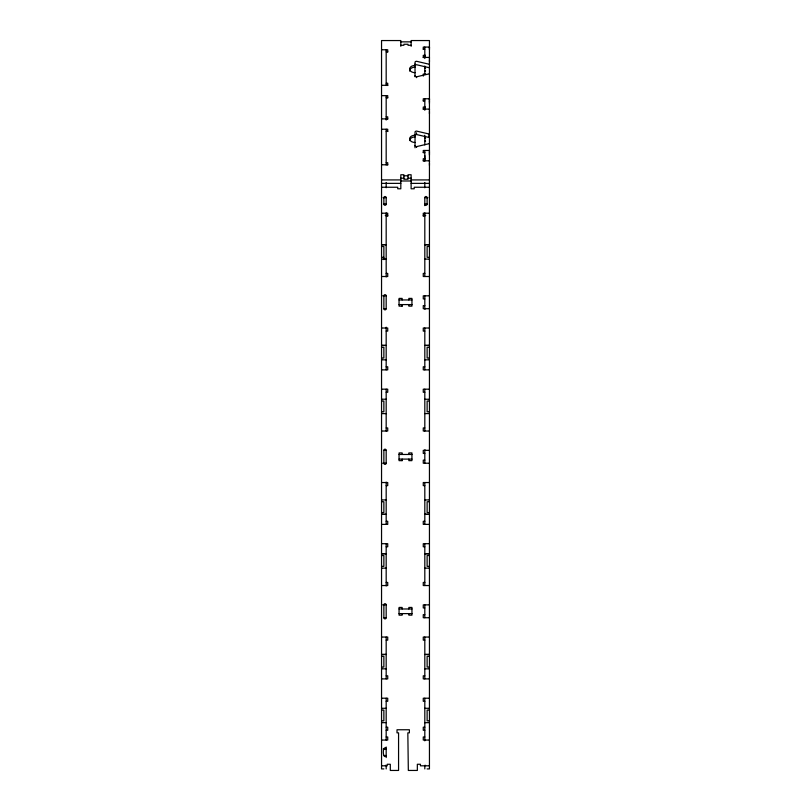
<?xml version="1.0" encoding="UTF-8"?>
<svg xmlns="http://www.w3.org/2000/svg" width="811" height="811" viewBox="0 0 811 811"><rect width="100%" height="100%" fill="white"/><g stroke="black" fill="none" stroke-linecap="round" stroke-linejoin="round"><path stroke-width="1.22" d="M424.812 160.801L424.812 155.631M424.812 109.1L424.812 106.515M424.812 57.409L424.812 54.824M429.445 113.692L429.445 111.401M429.445 110.245L429.445 109.1L423.261 109.1M429.445 103.352L429.445 101.061M429.445 99.905L429.445 98.76L423.261 98.76L423.261 101.061M429.445 62.001L429.445 59.7M429.445 58.554L429.445 57.409L423.261 57.409M429.445 48.214L429.445 47.068L423.261 47.068L423.261 49.359M429.445 165.393L429.445 163.092M429.445 161.947L429.445 160.801L423.261 160.801M429.445 155.053L429.445 152.752M429.445 153.046L429.445 150.461L423.261 150.461L423.261 152.752M429.445 101.345L429.445 98.76M429.445 49.653L429.445 47.068M415.019 147.795L415.05 131.95A1.541 1.034 0 0 1 416.57 131.098L428.999 134.008A1.541 1.034 0 0 0 429.445 134.058M386.178 755.7C383.197 759.37 382.711 750.388 383.867 749.08A1.156 1.156 0 0 1 385.022 747.914A1.156 1.156 0 0 1 386.178 749.08L383.086 749.08M415.019 75.768A1.541 1.034 0 0 0 416.57 76.802L428.999 73.892A1.541 1.034 0 0 1 429.445 73.852M415.019 145.574A1.541 1.034 0 0 0 416.57 146.609L428.999 143.699A1.541 1.034 0 0 1 429.445 143.648M400.827 41.858L411.136 41.858M400.816 45.294L403.908 45.284L403.908 44.26L408.024 44.26L408.024 45.284L411.116 45.294M423.261 49.136L424.812 49.136M381.545 49.765L387.729 49.765L387.729 52.066M386.178 51.833L387.729 51.833M424.812 55.341L423.261 55.341L423.261 57.632M424.812 68.083L425.582 68.083M424.812 70.983L425.582 70.983M425.734 74.075L423.261 74.075L423.261 76.133M386.178 83.239L387.729 83.239L387.729 85.54M381.545 85.307L387.729 85.307M381.545 95.647L387.729 95.647L387.729 97.949M386.178 97.715L387.729 97.715M423.261 100.828L424.812 100.828M424.812 107.032L423.261 107.032L423.261 109.333M386.178 116.825L387.729 116.825L387.729 119.126M381.545 118.893L387.729 118.893M381.545 129.233L387.729 129.233L387.729 131.534M386.178 131.301L387.729 131.301M424.812 138.215L425.582 138.215M425.582 141.307L424.812 141.307A1.156 1.156 0 0 1 425.329 140.344M423.261 152.529L424.812 152.529M424.812 158.733L423.261 158.733L423.261 161.024M386.178 162.707L387.729 162.707L387.729 164.998M381.545 164.775L387.729 164.775M403.908 175.784L408.024 175.784M400.816 178.197L403.908 178.197M408.024 178.197L411.116 178.197M381.545 179.92L400.816 179.92M411.116 179.92L429.445 179.92M400.816 180.985L411.116 180.985M381.545 183.367L400.816 183.367M411.116 183.367L429.445 183.367M381.545 187.25L397.725 187.25L397.725 188.791L400.816 188.791L400.816 174.75L403.908 174.75L403.908 179.231L408.024 179.231L408.024 174.75L411.116 174.75L411.116 188.791L414.208 188.791L414.208 187.25L429.445 187.25M383.086 197.681L386.178 197.681L386.178 204.119A1.156 1.156 0 0 1 385.022 205.274A1.156 1.156 0 0 1 383.867 204.119L383.867 197.681A1.156 1.156 0 0 1 385.022 196.515A1.156 1.156 0 0 1 386.178 197.681M424.812 205.659L424.812 197.681L427.904 197.681M383.867 204.119L386.178 204.119M427.123 204.119L424.812 204.119A1.156 1.156 0 0 0 425.968 205.274A1.156 1.156 0 0 0 427.123 204.119L427.123 197.681A1.156 1.156 0 0 0 425.968 196.515A1.156 1.156 0 0 0 424.812 197.681M381.545 213.202L387.729 213.202L387.729 216.294L386.178 216.294M429.445 213.202L423.261 213.202L423.261 216.294L424.812 216.294M385.255 215.351L387.729 215.351M423.261 215.351L425.734 215.351M382.316 244.669L386.178 244.669L381.545 244.729M428.674 244.669L424.812 244.669L429.445 244.729M381.545 246.493L383.867 246.493L383.867 259.632M429.445 246.493L427.123 246.493L427.123 257.31L429.445 257.31M381.545 257.31L383.867 257.31M381.545 259.145L386.178 259.074M424.812 259.074L429.445 259.145M386.178 273.419L387.729 273.419L387.729 276.51L381.545 276.51M424.812 273.419L423.261 273.419L423.261 276.51L429.445 276.51M382.701 295.822L386.178 295.822L386.178 308.707A1.156 1.156 0 0 1 385.022 309.863A1.156 1.156 0 0 1 383.867 308.707L383.867 295.822A1.156 1.156 0 0 1 385.022 294.667A1.156 1.156 0 0 1 386.178 295.822M429.445 295.822L423.261 295.822L423.261 298.914L424.812 298.914M399.053 299.948L411.937 299.948M399.053 304.581L411.937 304.581M424.812 305.615L423.261 305.615L423.261 308.707L429.445 308.707M402.155 306.132L399.042 306.132L399.063 298.397L402.155 298.397L402.134 299.948M383.867 308.707L386.178 308.707M381.545 328.019L387.729 328.019L387.729 331.111L386.178 331.111M429.445 328.019L423.261 328.019L423.261 331.111L424.812 331.111M385.407 345.385L381.545 345.385L386.178 345.456M425.582 345.385L429.445 345.385L424.812 345.456M381.545 347.22L383.867 347.22L383.867 358.036L381.545 358.036M429.445 347.22L427.123 347.22L427.123 358.036L429.445 358.036M381.545 359.8L386.178 359.861M424.812 359.861L429.445 359.8M386.178 366.775L387.729 366.775L387.729 369.867L381.545 369.867M424.812 366.775L423.261 366.775L423.261 369.867L429.445 369.867M381.545 389.179L387.729 389.179L387.729 392.271L386.178 392.271M429.445 389.179L423.261 389.179L423.261 392.271L424.812 392.271M381.545 399.184L386.178 399.255M424.812 399.255L429.445 399.255M381.545 401.019L383.867 401.019L383.867 411.826L381.545 411.826M429.445 401.019L427.123 401.019L427.123 411.826L429.445 411.826M381.545 413.59L386.178 413.661M424.812 413.59L429.445 413.59M386.178 427.934L387.729 427.934L387.729 431.026L381.545 431.026M424.812 427.934L423.261 427.934L423.261 431.026L429.445 431.026M383.867 450.338L386.178 450.338L386.178 463.223A1.156 1.156 0 0 1 385.022 464.379A1.156 1.156 0 0 1 383.867 463.223L383.867 450.338A1.156 1.156 0 0 1 385.022 449.182A1.156 1.156 0 0 1 386.178 450.338M429.445 450.338L423.261 450.338L423.261 453.43L424.812 453.43M399.063 454.464L411.947 454.464M399.063 459.097L411.947 459.097M424.812 460.131L423.261 460.131L423.261 463.223L429.445 463.223M402.155 460.648L399.042 460.648L399.063 452.923L402.155 452.923L402.134 454.464M382.701 463.223L386.178 463.223M381.545 482.535L387.729 482.535L387.729 485.627L386.178 485.627M429.445 482.535L423.261 482.535L423.261 485.627L424.812 485.627M381.545 499.971L386.178 499.9M424.812 499.971L429.445 499.9M381.545 501.735L383.867 501.735L383.867 512.552L381.545 512.552M429.445 501.735L427.123 501.735L427.123 512.552L429.445 512.552M386.178 514.316L381.545 514.316L385.407 514.377M429.445 514.316L424.812 514.316L428.674 514.377M386.178 521.291L387.729 521.291L387.729 524.382L381.545 524.382M424.812 521.291L423.261 521.291L423.261 524.382L429.445 524.382M381.545 543.694L387.729 543.694L387.729 546.786L386.178 546.786M429.445 543.694L423.261 543.694L423.261 546.786L424.812 546.786M382.316 553.7L386.178 553.7L381.545 553.771M425.582 553.7L429.445 553.7L424.812 553.771M381.545 555.535L383.867 555.535L383.867 566.352L381.545 566.352M429.445 555.535L427.123 555.535L427.123 566.352L429.445 566.352M381.545 568.176L386.178 568.116M424.812 568.176L429.445 568.116M386.178 582.45L387.729 582.45L387.729 585.542L381.545 585.542M424.812 582.45L423.261 582.45L423.261 585.542L429.445 585.542M382.701 604.864L386.178 604.864L386.178 617.739A1.156 1.156 0 0 1 385.022 618.894A1.156 1.156 0 0 1 383.867 617.739L383.867 604.864A1.156 1.156 0 0 1 385.022 603.698A1.156 1.156 0 0 1 386.178 604.864M429.445 604.864L423.261 604.864L423.261 607.946L424.812 607.946M399.063 608.98L411.947 608.98M399.063 613.613L411.947 613.613M424.812 614.647L423.261 614.647L423.261 617.739L429.445 617.739M383.867 617.739L386.178 617.739M381.545 637.051L387.729 637.051L387.729 640.143L386.178 640.143M429.445 637.051L423.261 637.051L423.261 640.143L424.812 640.143M382.316 654.416L386.178 654.416M425.582 654.416L429.445 654.416M381.545 654.487L386.178 654.487M424.812 654.487L429.445 654.487M381.545 656.251L383.867 656.251L383.867 667.068L381.545 667.068M429.445 656.251L427.123 656.251L427.123 667.068L429.445 667.068M381.545 668.832L386.178 668.832M424.812 668.832L429.445 668.832M386.178 675.806L387.729 675.806L387.729 678.898L381.545 678.898M424.812 675.806L423.261 675.806L423.261 678.898L429.445 678.898M381.545 698.21L387.729 698.21L387.729 701.302L386.178 701.302M429.445 698.21L423.261 698.21L423.261 701.302L424.812 701.302M381.545 708.287L386.178 708.287M424.812 708.287L429.445 708.287M381.545 710.051L383.867 710.051L383.867 720.867L381.545 720.867M429.445 710.051L427.123 710.051L427.123 720.867L429.445 720.867M381.545 722.692L386.178 722.631M424.812 722.692L429.445 722.631M386.178 727.183L387.729 727.183L387.729 730.275L386.178 730.275M424.812 727.183L423.261 727.183L423.261 730.275L424.812 730.275M386.178 736.976L387.729 736.976L387.729 740.058L381.545 740.058M424.812 736.976L423.261 736.976L423.261 740.058L429.445 740.058M383.867 755.517L386.178 755.517M385.407 765.371L386.178 765.371L386.178 768.909M425.582 765.371L424.812 765.371L424.812 768.909M381.545 765.817L387.212 765.817L387.212 764.266L390.304 764.266L390.304 770.45L398.566 770.45L398.566 732.85L397.015 732.85L397.015 729.758L409.383 729.758L409.383 732.85L407.832 732.85L408.328 770.45L417.341 770.45L417.341 764.266L420.433 764.266L420.433 765.817L429.445 765.817M383.867 768.909L381.545 768.909L381.545 40.55L400.816 40.55L400.827 46.318M427.123 768.909L429.445 768.909L429.445 40.55L411.116 40.55L411.136 46.318M428.999 134.869L428.999 136.593M424.812 47.068L424.812 58.554M424.812 66.015L424.812 74.551M424.812 98.76L424.812 110.245M424.812 135.244L424.812 144.936M424.812 150.461L424.812 161.024M424.812 182.516L424.812 187.777M424.812 212.827L424.812 276.51M424.812 295.822L424.812 308.707A1.156 1.156 0 0 0 424.994 309.336M424.812 328.019L424.812 369.867M424.812 389.179L424.812 431.026M424.812 463.223L424.812 450.338A1.156 1.156 0 0 1 424.994 449.71M424.812 482.535L424.812 524.382M424.812 543.694L424.812 585.542M424.812 604.864L424.812 617.739M424.812 637.051L424.812 678.898M424.812 698.21L424.812 740.838M416.57 76.802L416.57 77.663M416.57 132.822L416.57 133.683M416.57 146.609L416.57 147.47M415.019 64.049L415.019 76.771M408.835 299.948L408.856 298.397L411.947 298.397L411.947 306.132L408.835 306.132L408.856 304.581M408.835 454.464L408.856 452.923L411.947 452.923L411.917 460.648L408.835 460.648L408.856 459.097M408.856 608.98L408.856 607.439L411.947 607.439L411.947 615.164L408.856 615.164L408.856 613.613M402.155 304.581L402.134 306.132M402.155 459.097L402.134 460.648M402.155 608.98L402.155 607.439L399.063 607.439L399.063 615.164L402.155 615.164L402.155 613.613M386.178 49.765L386.178 85.54M386.178 95.647L386.178 120.038M386.178 129.233L386.178 164.998M386.178 182.516L386.178 187.777M386.178 212.827L386.178 276.936M386.178 327.168L386.178 369.867M386.178 389.179L386.178 431.026M386.178 482.109L386.178 524.382M386.178 543.694L386.178 585.968M386.178 637.051L386.178 678.898M386.178 698.21L386.178 740.058M386.178 747.012L386.178 757.575M429.445 67.698A1.541 1.034 0 0 1 428.999 67.648L416.57 64.738A1.541 1.034 0 0 0 415.019 65.772M429.445 64.251A1.541 1.034 0 0 1 428.999 64.201L416.57 61.291A1.541 1.034 0 0 0 415.05 62.143L415.019 65.427A5.403 3.619 0 0 0 409.616 69.047A5.403 3.619 0 0 0 415.019 72.666M415.019 135.579A1.541 1.034 0 0 1 416.57 134.545L428.999 137.454A1.541 1.034 0 0 0 429.445 137.505M415.019 142.472A5.403 3.619 0 0 1 409.616 138.853A5.403 3.619 0 0 1 415.019 135.234M409.616 140.577A5.403 3.619 0 0 1 415.019 136.958M409.636 71.094A5.403 3.619 0 0 1 415.019 67.151"/></g></svg>
